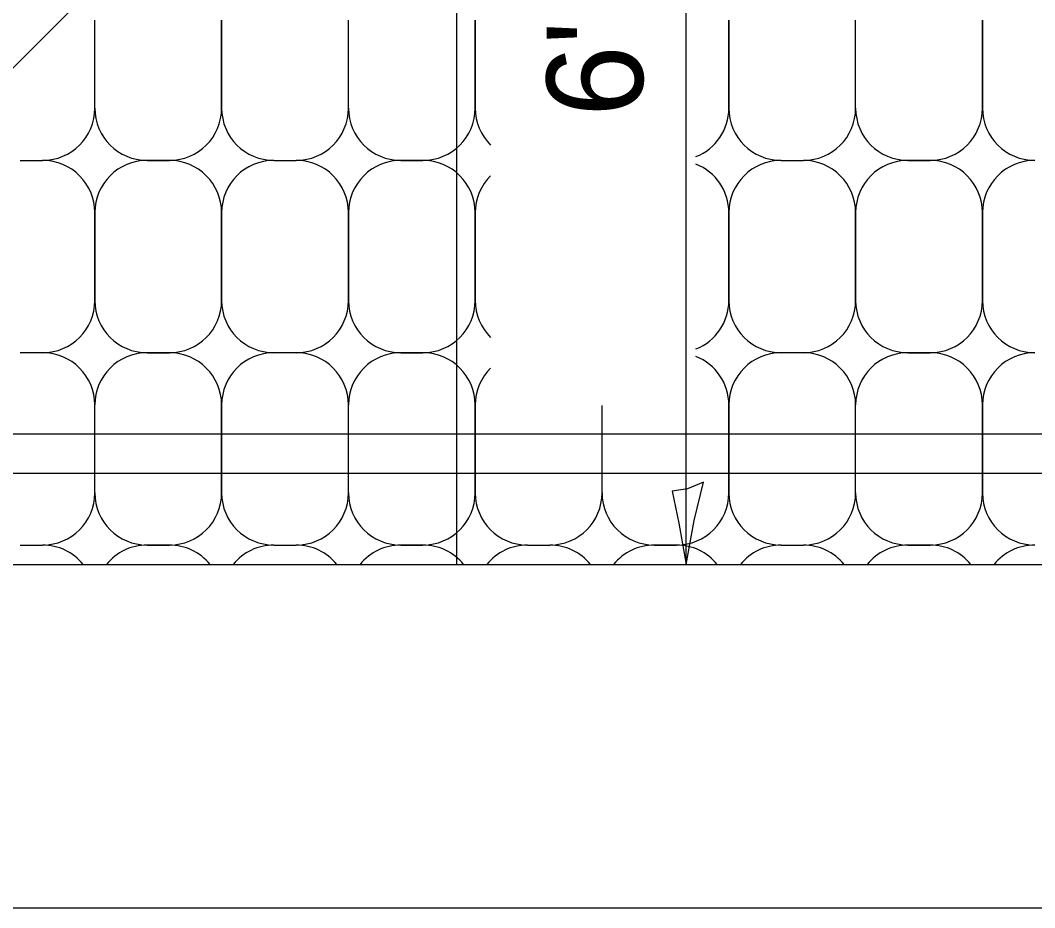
# Model space of a CAD drawing. Extents: x 0 to 2.83, y -0.12 to 1.83.
# Drawn here: x 0.5968 to 0.7198, y 1.1894 to 1.297 of the extents above; entities that cross this region are included whole.
import ezdxf

# ---------------------------------------------------------------- set-up
doc = ezdxf.new("R2010")
doc.units = 0
doc.layers.add('RD_Pr_Roadway_Dimensions', color=7, linetype='Continuous')
doc.layers.add('SH_General_Details', color=7, linetype='Continuous')

msp = doc.modelspace()

# ---------------------------------------------------------------- linework, layer by layer
at = {"layer": 'RD_Pr_Roadway_Dimensions'}
msp.add_line((0.6775133988728717, 1.230999591231594), (0.6775133988728717, 1.3449995912315942), dxfattribs=at)
msp.add_lwpolyline([(0.6796053988805011, 1.2409975912178552), (0.677683398889561, 1.2401835912267363), (0.6758413988819316, 1.2398695912363624), (0.6766473988762096, 1.2359995912315942), (0.6775133988728717, 1.230999591231594), (0.6784833988813653, 1.2363335912230111)], close=True, dxfattribs=at)
at = {"layer": 'SH_General_Details'}
for p, q in [((0.6497306488817528, 1.230999591231594), (0.6497306488817528, 1.5729995912315942)), ((0.6497306488817528, 1.3449995912315942), (0.5357306488817528, 1.230999591231594)), ((0.6058659822216228, 1.2863260079028702), (0.6058659822216228, 1.2969786745513476)), ((0.6058659822216228, 1.2863260079028702), (0.6058659822216228, 1.2969786745513476)), ((0.6058659822216228, 1.2863260079028702), (0.6058659822216228, 1.2969786745513476)), ((0.6212306488817528, 1.2863260079028702), (0.6212306488817528, 1.2969786745513476)), ((0.6212306488817528, 1.2969786745513476), (0.6212306488817528, 1.2863260079028702)), ((0.6212306488817528, 1.2969786745513476), (0.6212306488817528, 1.2863260079028702)), ((0.6365953155426279, 1.2863260079028702), (0.6365953155426279, 1.2969786745513476)), ((0.6365953155426279, 1.2863260079028702), (0.6365953155426279, 1.2969786745513476)), ((0.6365953155426279, 1.2863260079028702), (0.6365953155426279, 1.2969786745513476)), ((0.6519599822228744, 1.2863260079028702), (0.6519599822228744, 1.2969786745513476)), ((0.6519599822228744, 1.2969786745513476), (0.6519599822228744, 1.2863260079028702)), ((0.6519599822228744, 1.2969786745513476), (0.6519599822228744, 1.2863260079028702)), ((0.6826893155446246, 1.2863260079028702), (0.6826893155446246, 1.2969786745513476)), ((0.6826893155446246, 1.2969786745513476), (0.6826893155446246, 1.2863260079028702)), ((0.6826893155446246, 1.2969786745513476), (0.6826893155446246, 1.2863260079028702)), ((0.6980539822047547, 1.2863260079028702), (0.6980539822047547, 1.2969786745513476)), ((0.6980539822047547, 1.2863260079028702), (0.6980539822047547, 1.2969786745513476)), ((0.6980539822047547, 1.2863260079028702), (0.6980539822047547, 1.2969786745513476)), ((0.7134186488857464, 1.2863260079028702), (0.7134186488857464, 1.2969786745513476)), ((0.7134186488857464, 1.2969786745513476), (0.7134186488857464, 1.2863260079028702)), ((0.7134186488857464, 1.2969786745513476), (0.7134186488857464, 1.2863260079028702)), ((0.5968346488742128, 1.2799926745692884), (0.5995326488880411, 1.2799926745692884)), ((0.5968346488742128, 1.2799926745692884), (0.5995326488880411, 1.2799926745692884)), ((0.6121993155544594, 1.2799926745692884), (0.6148973155489161, 1.2799926745692884)), ((0.6121993155544594, 1.2799926745692884), (0.6148973155489161, 1.2799926745692884)), ((0.6148973155489161, 1.2799926745692884), (0.6121993155544594, 1.2799926745692884)), ((0.6275639822153345, 1.2799926745692884), (0.6302619822090462, 1.2799926745692884)), ((0.6275639822153345, 1.2799926745692884), (0.6302619822090462, 1.2799926745692884)), ((0.6429286488762096, 1.2799926745692884), (0.6456266488900378, 1.2799926745692884)), ((0.6429286488762096, 1.2799926745692884), (0.6456266488900378, 1.2799926745692884)), ((0.6456266488900378, 1.2799926745692884), (0.6429286488762096, 1.2799926745692884)), ((0.6890226488774612, 1.2799926745692884), (0.6917206488719181, 1.2799926745692884)), ((0.6890226488774612, 1.2799926745692884), (0.6917206488719181, 1.2799926745692884)), ((0.7043873155383363, 1.2799926745692884), (0.7070853155521646, 1.2799926745692884)), ((0.7043873155383363, 1.2799926745692884), (0.7070853155521646, 1.2799926745692884)), ((0.7070853155521646, 1.2799926745692884), (0.7043873155383363, 1.2799926745692884)), ((0.6058659822216228, 1.2736593412364519), (0.6058659822216228, 1.263006674567858)), ((0.6058659822216228, 1.263006674567858), (0.6058659822216228, 1.2736593412364519)), ((0.6212306488817528, 1.2736593412364519), (0.6212306488817528, 1.263006674567858)), ((0.6212306488817528, 1.263006674567858), (0.6212306488817528, 1.2736593412364519)), ((0.6365953155426279, 1.2736593412364519), (0.6365953155426279, 1.263006674567858)), ((0.6365953155426279, 1.263006674567858), (0.6365953155426279, 1.2736593412364519)), ((0.6519599822228744, 1.2736593412364519), (0.6519599822228744, 1.263006674567858)), ((0.6519599822228744, 1.263006674567858), (0.6519599822228744, 1.2736593412364519)), ((0.6826893155446246, 1.2736593412364519), (0.6826893155446246, 1.263006674567858)), ((0.6826893155446246, 1.263006674567858), (0.6826893155446246, 1.2736593412364519)), ((0.6980539822047547, 1.2736593412364519), (0.6980539822047547, 1.263006674567858)), ((0.6980539822047547, 1.263006674567858), (0.6980539822047547, 1.2736593412364519)), ((0.7134186488857464, 1.2736593412364519), (0.7134186488857464, 1.263006674567858)), ((0.7134186488857464, 1.263006674567858), (0.7134186488857464, 1.2736593412364519)), ((0.5995326488880411, 1.2566733412350215), (0.5968346488742128, 1.2566733412350215)), ((0.5995326488880411, 1.2566733412350215), (0.5968346488742128, 1.2566733412350215)), ((0.6121993155544594, 1.2566733412350215), (0.6148973155489161, 1.2566733412350215)), ((0.6148973155489161, 1.2566733412350215), (0.6121993155544594, 1.2566733412350215)), ((0.6302619822090462, 1.2566733412350215), (0.6275639822153345, 1.2566733412350215)), ((0.6302619822090462, 1.2566733412350215), (0.6275639822153345, 1.2566733412350215)), ((0.6429286488762096, 1.2566733412350215), (0.6456266488900378, 1.2566733412350215)), ((0.6456266488900378, 1.2566733412350215), (0.6429286488762096, 1.2566733412350215)), ((0.6917206488719181, 1.2566733412350215), (0.6890226488774612, 1.2566733412350215)), ((0.6917206488719181, 1.2566733412350215), (0.6890226488774612, 1.2566733412350215)), ((0.7043873155383363, 1.2566733412350215), (0.7070853155521646, 1.2566733412350215)), ((0.7070853155521646, 1.2566733412350215), (0.7043873155383363, 1.2566733412350215)), ((0.6058659822216228, 1.239687341233591), (0.6058659822216228, 1.2503400079014397)), ((0.6058659822216228, 1.239687341233591), (0.6058659822216228, 1.2503400079014397)), ((0.6058659822216228, 1.239687341233591), (0.6058659822216228, 1.2503400079014397)), ((0.6212306488817528, 1.239687341233591), (0.6212306488817528, 1.2503400079014397)), ((0.6212306488817528, 1.2503400079014397), (0.6212306488817528, 1.239687341233591)), ((0.6212306488817528, 1.2503400079014397), (0.6212306488817528, 1.239687341233591)), ((0.6365953155426279, 1.239687341233591), (0.6365953155426279, 1.2503400079014397)), ((0.6365953155426279, 1.239687341233591), (0.6365953155426279, 1.2503400079014397)), ((0.6365953155426279, 1.239687341233591), (0.6365953155426279, 1.2503400079014397)), ((0.6519599822228744, 1.239687341233591), (0.6519599822228744, 1.2503400079014397)), ((0.6519599822228744, 1.2503400079014397), (0.6519599822228744, 1.239687341233591)), ((0.6519599822228744, 1.2503400079014397), (0.6519599822228744, 1.239687341233591)), ((0.6673246488837495, 1.239687341233591), (0.6673246488837495, 1.2502877578938998)), ((0.6673246488837495, 1.239687341233591), (0.6673246488837495, 1.2502877578938998)), ((0.6673246488837495, 1.239687341233591), (0.6673246488837495, 1.2502877578938998)), ((0.6826893155446246, 1.239687341233591), (0.6826893155446246, 1.2503400079014397)), ((0.6826893155446246, 1.2503400079014397), (0.6826893155446246, 1.239687341233591)), ((0.6826893155446246, 1.2503400079014397), (0.6826893155446246, 1.239687341233591)), ((0.6980539822047547, 1.239687341233591), (0.6980539822047547, 1.2503400079014397)), ((0.6980539822047547, 1.239687341233591), (0.6980539822047547, 1.2503400079014397)), ((0.6980539822047547, 1.239687341233591), (0.6980539822047547, 1.2503400079014397)), ((0.7134186488857464, 1.239687341233591), (0.7134186488857464, 1.2503400079014397)), ((0.7134186488857464, 1.2503400079014397), (0.7134186488857464, 1.239687341233591)), ((0.7134186488857464, 1.2503400079014397), (0.7134186488857464, 1.239687341233591)), ((0.5357306488817528, 1.246832924565176), (0.9917306488817528, 1.246832924565176)), ((0.4481137322058872, 1.2420560079018272), (1.0741779822176292, 1.2420560079018272)), ((0.5968346488742128, 1.2333540079000092), (0.5995326488880411, 1.2333540079000092)), ((0.5968346488742128, 1.2333540079000092), (0.5995326488880411, 1.2333540079000092)), ((0.6121993155544594, 1.2333540079000092), (0.6148973155489161, 1.2333540079000092)), ((0.6121993155544594, 1.2333540079000092), (0.6148973155489161, 1.2333540079000092)), ((0.6148973155489161, 1.2333540079000092), (0.6121993155544594, 1.2333540079000092)), ((0.6275639822153345, 1.2333540079000092), (0.6302619822090462, 1.2333540079000092)), ((0.6275639822153345, 1.2333540079000092), (0.6302619822090462, 1.2333540079000092)), ((0.6429286488762096, 1.2333540079000092), (0.6456266488900378, 1.2333540079000092)), ((0.6429286488762096, 1.2333540079000092), (0.6456266488900378, 1.2333540079000092)), ((0.6456266488900378, 1.2333540079000092), (0.6429286488762096, 1.2333540079000092)), ((0.6582933155564562, 1.2333540079000092), (0.6609913155501679, 1.2333540079000092)), ((0.6582933155564562, 1.2333540079000092), (0.6609913155501679, 1.2333540079000092)), ((0.6736579822173312, 1.2333540079000092), (0.676355982211043, 1.2333540079000092)), ((0.6736579822173312, 1.2333540079000092), (0.676355982211043, 1.2333540079000092)), ((0.676355982211043, 1.2333540079000092), (0.6736579822173312, 1.2333540079000092)), ((0.6890226488774612, 1.2333540079000092), (0.6917206488719181, 1.2333540079000092)), ((0.6890226488774612, 1.2333540079000092), (0.6917206488719181, 1.2333540079000092)), ((0.7043873155383363, 1.2333540079000092), (0.7070853155521646, 1.2333540079000092)), ((0.7043873155383363, 1.2333540079000092), (0.7070853155521646, 1.2333540079000092)), ((0.7070853155521646, 1.2333540079000092), (0.7043873155383363, 1.2333540079000092)), ((0.24806748222019231, 1.230999591231594), (1.2997618155544592, 1.230999591231594)), ((0.24806748222019231, 1.1893848412240542), (1.2997618155544592, 1.1893848412240542))]:
    msp.add_line(p, q, dxfattribs=at)
for centre, start, end in [((0.59953178017046, 1.286326513210932), 270, 360), ((0.6121984468368784, 1.286326513210932), 180, 270), ((0.6148964468507067, 1.286326513210932), 270, 360), ((0.627563113517125, 1.286326513210932), 180, 270), ((0.6302611135115818, 1.286326513210932), 270, 360), ((0.642927780178, 1.286326513210932), 180, 270), ((0.6456257801717118, 1.286326513210932), 270, 360), ((0.6582924468388751, 1.286326513210932), 180, 225.00867222222223), ((0.6763551135128334, 1.286326513210932), 291.8081722222222, 360), ((0.6890217801799968, 1.286326513210932), 180, 270), ((0.6917197801737085, 1.286326513210932), 270, 360), ((0.7043864468401269, 1.286326513210932), 180, 270), ((0.7070844468345836, 1.286326513210932), 270, 360), ((0.7197511135010018, 1.286326513210932), 180, 270), ((0.59953178017046, 1.2736598465445137), 0, 90), ((0.6121984468368784, 1.2736598465445137), 90, 180), ((0.6148964468507067, 1.2736598465445137), 0, 90), ((0.627563113517125, 1.2736598465445137), 90, 180), ((0.6302611135115818, 1.2736598465445137), 0, 90), ((0.642927780178, 1.2736598465445137), 90, 180), ((0.6456257801717118, 1.2736598465445137), 0, 90), ((0.6890217801799968, 1.2736598465445137), 90, 180), ((0.6917197801737085, 1.2736598465445137), 0, 90), ((0.7043864468401269, 1.2736598465445137), 90, 180), ((0.7070844468345836, 1.2736598465445137), 0, 90), ((0.7197511135010018, 1.2736598465445137), 90, 180), ((0.6763551135128334, 1.2736598465445137), 0, 68.1918277777778), ((0.6582924468388751, 1.2736598465445137), 134.99132777777777, 180), ((0.59953178017046, 1.2630071798766649), 270, 360), ((0.6121984468368784, 1.2630071798766649), 180, 270), ((0.6148964468507067, 1.2630071798766649), 270, 360), ((0.627563113517125, 1.2630071798766649), 180, 270), ((0.6302611135115818, 1.2630071798766649), 270, 360), ((0.642927780178, 1.2630071798766649), 180, 270), ((0.6456257801717118, 1.2630071798766649), 270, 360), ((0.6582924468388751, 1.2630071798766649), 180, 225.00867222222223), ((0.6763551135128334, 1.2630071798766649), 291.8081722222222, 360), ((0.6890217801799968, 1.2630071798766649), 180, 270), ((0.6917197801737085, 1.2630071798766649), 270, 360), ((0.7043864468401269, 1.2630071798766649), 180, 270), ((0.7070844468345836, 1.2630071798766649), 270, 360), ((0.7197511135010018, 1.2630071798766649), 180, 270), ((0.59953178017046, 1.2503405132095016), 0, 90), ((0.6121984468368784, 1.2503405132095016), 90, 180), ((0.6148964468507067, 1.2503405132095016), 0, 90), ((0.627563113517125, 1.2503405132095016), 90, 180), ((0.6302611135115818, 1.2503405132095016), 0, 90), ((0.642927780178, 1.2503405132095016), 90, 180), ((0.6456257801717118, 1.2503405132095016), 0, 90), ((0.6763551135128334, 1.2503405132095016), 0, 68.1918277777778), ((0.6890217801799968, 1.2503405132095016), 90, 180), ((0.6917197801737085, 1.2503405132095016), 0, 90), ((0.7043864468401269, 1.2503405132095016), 90, 180), ((0.7070844468345836, 1.2503405132095016), 0, 90), ((0.7197511135010018, 1.2503405132095016), 90, 180), ((0.6582924468388751, 1.2503405132095016), 134.99132777777783, 180), ((0.59953178017046, 1.2396878465617693), 270, 360), ((0.6121984468368784, 1.2396878465617693), 180, 270), ((0.6148964468507067, 1.2396878465617693), 270, 360), ((0.627563113517125, 1.2396878465617693), 180, 270), ((0.6302611135115818, 1.2396878465617693), 270, 360), ((0.642927780178, 1.2396878465617693), 180, 270), ((0.6456257801717118, 1.2396878465617693), 270, 360), ((0.6582924468388751, 1.2396878465617693), 180, 270), ((0.6609904468527034, 1.2396878465617693), 270, 360), ((0.6736571135191217, 1.2396878465617693), 180, 270), ((0.6763551135128334, 1.2396878465617693), 270, 360), ((0.6890217801799968, 1.2396878465617693), 180, 270), ((0.6917197801737085, 1.2396878465617693), 270, 360), ((0.7043864468401269, 1.2396878465617693), 180, 270), ((0.7070844468345836, 1.2396878465617693), 270, 360), ((0.7197511135010018, 1.2396878465617693), 180, 270), ((0.59953178017046, 1.227021179894606), 38.92114722222222, 90), ((0.6121984468368784, 1.227021179894606), 90, 141.0788527777778), ((0.6148964468507067, 1.227021179894606), 38.92114722222222, 90), ((0.627563113517125, 1.227021179894606), 90, 141.0788527777778), ((0.6302611135115818, 1.227021179894606), 38.92114722222222, 90), ((0.642927780178, 1.227021179894606), 90, 141.0788527777778), ((0.6456257801717118, 1.227021179894606), 38.92114722222222, 90), ((0.6582924468388751, 1.227021179894606), 90, 141.0788527777778), ((0.6609904468527034, 1.227021179894606), 38.92114722222222, 90), ((0.6736571135191217, 1.227021179894606), 90, 141.0788527777778), ((0.6763551135128334, 1.227021179894606), 38.92114722222222, 90), ((0.6890217801799968, 1.227021179894606), 90, 141.0788527777778), ((0.6917197801737085, 1.227021179894606), 38.92114722222222, 90), ((0.7043864468401269, 1.227021179894606), 90, 141.0788527777778), ((0.7070844468345836, 1.227021179894606), 38.92114722222222, 90), ((0.7197511135010018, 1.227021179894606), 90, 141.0788527777778)]:
    msp.add_arc(centre, 0.006333333333333333, start, end, dxfattribs=at)

# ---------------------------------------------------------------- texts
at = {"layer": 'RD_Pr_Roadway_Dimensions'}
msp.add_text("6'", height=0.011666669999999999, rotation=90, dxfattribs=at).set_placement((0.672280351566334, 1.2852775076693232))

doc.saveas('drawing.dxf')
